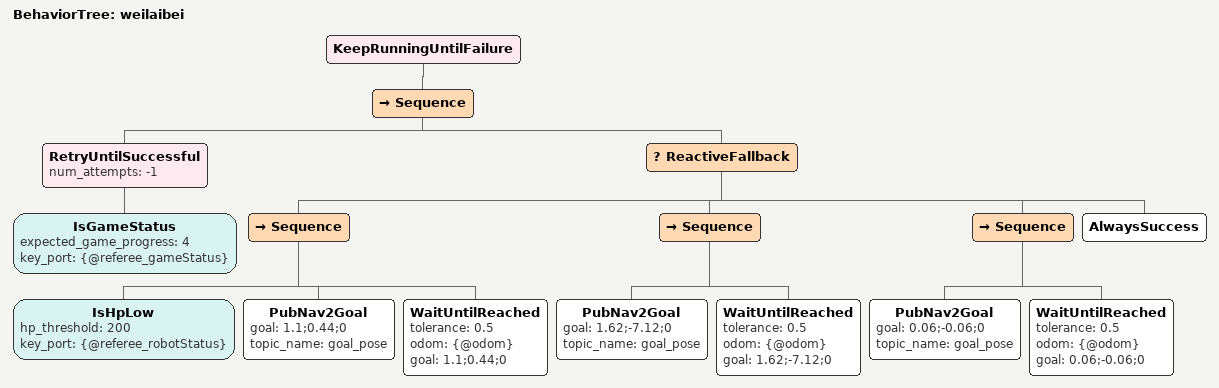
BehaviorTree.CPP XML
<?xml version="1.0" encoding="UTF-8"?>
<root BTCPP_format="4">
  <BehaviorTree ID="weilaibei">
    <KeepRunningUntilFailure>
      <Sequence>
        <RetryUntilSuccessful num_attempts="-1">
          <IsGameStatus expected_game_progress="4"
                        key_port="{@referee_gameStatus}"/>
        </RetryUntilSuccessful>
        <ReactiveFallback>
          <!-- 优先级1: HP低 -> 回家 -->
          <Sequence>
            <IsHpLow hp_threshold="200"
                     key_port="{@referee_robotStatus}"/>
            <PubNav2Goal goal="1.1;0.44;0"
                         topic_name="goal_pose"/>
            <WaitUntilReached tolerance="0.5"
                              odom="{@odom}"
                              goal="1.1;0.44;0"/>
          </Sequence>

          <!-- 优先级2: 巡逻点1 -->
          <Sequence>
            <PubNav2Goal goal="1.62;-7.12;0"
                         topic_name="goal_pose"/>
            <WaitUntilReached tolerance="0.5"
                              odom="{@odom}"
                              goal="1.62;-7.12;0"/>
          </Sequence>

          <!-- 优先级3: 巡逻点2 -->
          <Sequence>
            <PubNav2Goal goal="0.06;-0.06;0"
                         topic_name="goal_pose"/>
            <WaitUntilReached tolerance="0.5"
                              odom="{@odom}"
                              goal="0.06;-0.06;0"/>
          </Sequence>

          <AlwaysSuccess/>
        </ReactiveFallback>
      </Sequence>
    </KeepRunningUntilFailure>
  </BehaviorTree>

</root>
